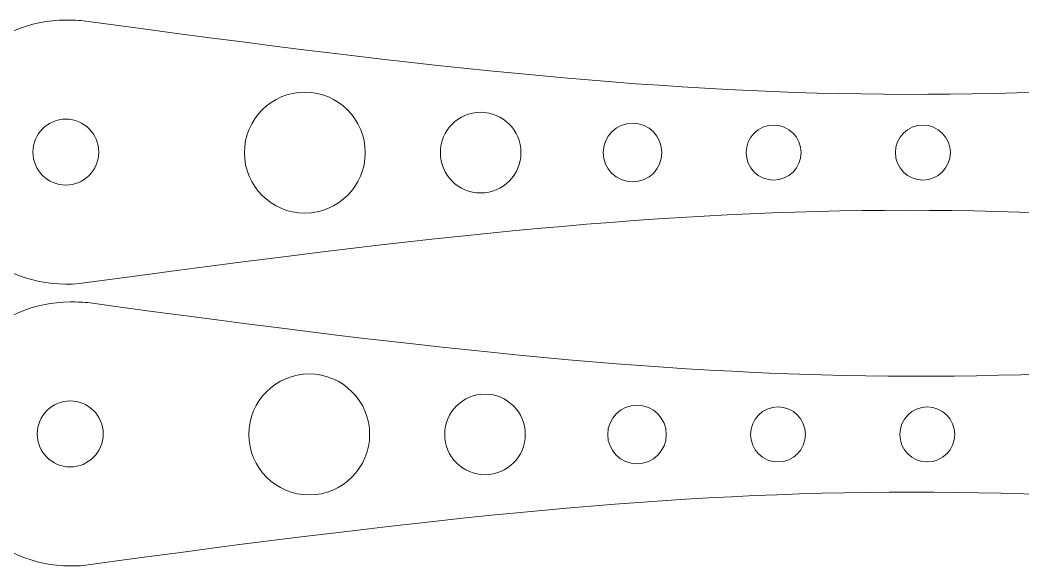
# Model space of a CAD drawing. Header units: millimetres. Extents: x -819 to 558, y -342 to 336.
# Drawn here: x -313 to -119.8, y -31.1 to 74 of the extents above; entities that cross this region are included whole.
import ezdxf

# ---------------------------------------------------------------- set-up
doc = ezdxf.new("R2010")
doc.units = ezdxf.units.MM
doc.header["$MEASUREMENT"] = 0
doc.layers.add('#Layer 1', color=7, linetype='Continuous')

msp = doc.modelspace()

# ---------------------------------------------------------------- linework, layer by layer
at = {"layer": '#Layer 1', "color": 22, "lineweight": 9}
for points in [[(-301.5809, 23.2363), (-302.4315, 23.1503), (-303.2944, 23.1443), (-304.1678, 23.1443), (-304.1678, 23.1443), (-318.1959, 23.1443), (-329.5678, 34.5162), (-329.5678, 48.5443), (-329.5678, 48.5443), (-329.5678, 62.5724), (-318.1959, 73.9443), (-304.1678, 73.9443), (-304.1678, 73.9443), (-302.8754, 73.9443), (-301.5866, 73.9579), (-300.3462, 73.7717)], [(-246.4887, 48.4502), (-246.4887, 42.0203), (-251.7007, 36.8085), (-258.1303, 36.8085), (-258.1303, 36.8085), (-264.5599, 36.8085), (-269.772, 42.0203), (-269.772, 48.4502), (-269.772, 48.4502), (-269.772, 54.8794), (-264.5599, 60.0919), (-258.1303, 60.0919), (-258.1303, 60.0919), (-251.7007, 60.0919), (-246.4887, 54.8794), (-246.4887, 48.4502)], [(-216.5025, 48.4502), (-216.5025, 44.1638), (-219.9773, 40.6891), (-224.2637, 40.6891), (-224.2637, 40.6891), (-228.55, 40.6891), (-232.0248, 44.1638), (-232.0248, 48.4502), (-232.0248, 48.4502), (-232.0248, 52.7366), (-228.55, 56.2113), (-224.2637, 56.2113), (-224.2637, 56.2113), (-219.9773, 56.2113), (-216.5025, 52.7366), (-216.5025, 48.4502)], [(-189.3387, 48.4502), (-189.3387, 45.3328), (-191.866, 42.8058), (-194.9831, 42.8058), (-194.9831, 42.8058), (-198.1006, 42.8058), (-200.6275, 45.3328), (-200.6275, 48.4502), (-200.6275, 48.4502), (-200.6275, 51.5674), (-198.1006, 54.0947), (-194.9831, 54.0947), (-194.9831, 54.0947), (-191.866, 54.0947), (-189.3387, 51.5674), (-189.3387, 48.4502)], [(-162.5275, 48.4502), (-162.5275, 45.5274), (-164.8968, 43.1585), (-167.8192, 43.1585), (-167.8192, 43.1585), (-170.7417, 43.1585), (-173.1109, 45.5274), (-173.1109, 48.4502), (-173.1109, 48.4502), (-173.1109, 51.3723), (-170.7417, 53.7419), (-167.8192, 53.7419), (-167.8192, 53.7419), (-164.8968, 53.7419), (-162.5275, 51.3723), (-162.5275, 48.4502)], [(-133.7763, 48.4502), (-133.7763, 45.5274), (-136.1458, 43.1585), (-139.0679, 43.1585), (-139.0679, 43.1585), (-141.9903, 43.1585), (-144.3595, 45.5274), (-144.3595, 48.4502), (-144.3595, 48.4502), (-144.3595, 51.3723), (-141.9903, 53.7419), (-139.0679, 53.7419), (-139.0679, 53.7419), (-136.1458, 53.7419), (-133.7763, 51.3723), (-133.7763, 48.4502)], [(-300.7342, -31.0136), (-301.5835, -31.0993), (-302.4491, -31.1056), (-303.3211, -31.1056), (-303.3211, -31.1056), (-317.3492, -31.1056), (-328.7211, -19.7337), (-328.7211, -5.7056), (-328.7211, -5.7056), (-328.7211, 8.3225), (-317.3492, 19.6944), (-303.3211, 19.6944), (-303.3211, 19.6944), (-302.0142, 19.6944), (-300.7531, 19.7118), (-299.4995, 19.5215)], [(-245.642, -5.7997), (-245.642, -12.2296), (-250.854, -17.4413), (-257.2836, -17.4413), (-257.2836, -17.4413), (-263.7132, -17.4413), (-268.9253, -12.2296), (-268.9253, -5.7997), (-268.9253, -5.7997), (-268.9253, 0.6296), (-263.7132, 5.842), (-257.2836, 5.842), (-257.2836, 5.842), (-250.854, 5.842), (-245.642, 0.6296), (-245.642, -5.7997)], [(-215.6558, -5.7997), (-215.6558, -10.086), (-219.1306, -13.5608), (-223.417, -13.5608), (-223.417, -13.5608), (-227.7033, -13.5608), (-231.1781, -10.086), (-231.1781, -5.7997), (-231.1781, -5.7997), (-231.1781, -1.5133), (-227.7033, 1.9614), (-223.417, 1.9614), (-223.417, 1.9614), (-219.1306, 1.9614), (-215.6558, -1.5133), (-215.6558, -5.7997)], [(-188.492, -5.7997), (-188.492, -8.9171), (-191.0193, -11.4441), (-194.1364, -11.4441), (-194.1364, -11.4441), (-197.2539, -11.4441), (-199.7808, -8.9171), (-199.7808, -5.7997), (-199.7808, -5.7997), (-199.7808, -2.6825), (-197.2539, -0.1552), (-194.1364, -0.1552), (-194.1364, -0.1552), (-191.0193, -0.1552), (-188.492, -2.6825), (-188.492, -5.7997)], [(-161.6808, -5.7997), (-161.6808, -8.7225), (-164.0501, -11.0913), (-166.9725, -11.0913), (-166.9725, -11.0913), (-169.895, -11.0913), (-172.2642, -8.7225), (-172.2642, -5.7997), (-172.2642, -5.7997), (-172.2642, -2.8775), (-169.895, -0.508), (-166.9725, -0.508), (-166.9725, -0.508), (-164.0501, -0.508), (-161.6808, -2.8775), (-161.6808, -5.7997)], [(-132.9296, -5.7997), (-132.9296, -8.7225), (-135.2991, -11.0913), (-138.2212, -11.0913), (-138.2212, -11.0913), (-141.1436, -11.0913), (-143.5128, -8.7225), (-143.5128, -5.7997), (-143.5128, -5.7997), (-143.5128, -2.8775), (-141.1436, -0.508), (-138.2212, -0.508), (-138.2212, -0.508), (-135.2991, -0.508), (-132.9296, -2.8775), (-132.9296, -5.7997)]]:
    msp.add_open_spline(points, degree=3, knots=[0, 0, 0, 0, 0.25, 0.25, 0.25, 0.25, 0.5, 0.5, 0.5, 0.5, 0.75, 0.75, 0.75, 0.75, 1, 1, 1, 1], dxfattribs=at)
for points in [[(-300.3462, 73.7717), (-164.5381, 55.1596), (-121.6476, 54.9589), (19.7812, 73.1692)], [(-301.5809, 23.2363), (-164.2914, 42.0506), (-121.9579, 42.0506), (23.2102, 23.2363)], [(-299.4995, 19.5215), (-163.6923, 0.91), (-120.802, 0.7092), (20.6249, 18.9187)], [(-300.7342, -31.0136), (-163.4447, -12.1993), (-121.1115, -12.1993), (24.0566, -31.0136)]]:
    msp.add_open_spline(points, degree=3, dxfattribs=at)
at = {"layer": '#Layer 1', "color": 7, "lineweight": 9}
for points in [[(-297.8178, 48.5443), (-297.8178, 45.0372), (-300.6611, 42.1943), (-304.1678, 42.1943), (-304.1678, 42.1943), (-307.6749, 42.1943), (-310.5178, 45.0372), (-310.5178, 48.5443), (-310.5178, 48.5443), (-310.5178, 52.0514), (-307.6749, 54.8943), (-304.1678, 54.8943), (-304.1678, 54.8943), (-300.6611, 54.8943), (-297.8178, 52.0514), (-297.8178, 48.5443)], [(-296.9711, -5.7056), (-296.9711, -9.2127), (-299.8144, -12.0556), (-303.3211, -12.0556), (-303.3211, -12.0556), (-306.8282, -12.0556), (-309.6711, -9.2127), (-309.6711, -5.7056), (-309.6711, -5.7056), (-309.6711, -2.1985), (-306.8282, 0.6444), (-303.3211, 0.6444), (-303.3211, 0.6444), (-299.8144, 0.6444), (-296.9711, -2.1985), (-296.9711, -5.7056)]]:
    msp.add_open_spline(points, degree=3, knots=[0, 0, 0, 0, 0.25, 0.25, 0.25, 0.25, 0.5, 0.5, 0.5, 0.5, 0.75, 0.75, 0.75, 0.75, 1, 1, 1, 1], dxfattribs=at)

doc.saveas('drawing.dxf')
